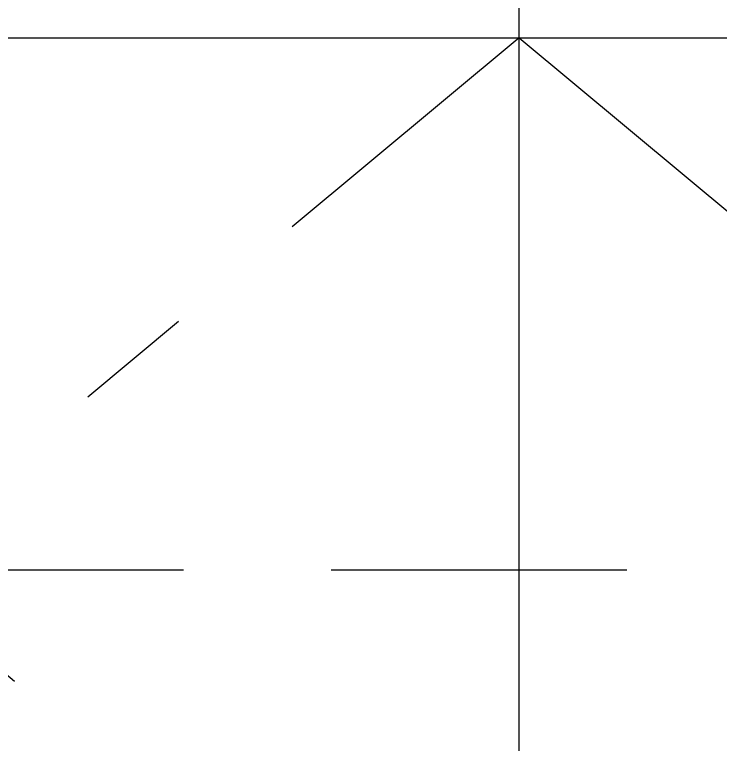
# Model space of a CAD drawing. Extents: x -22909.9 to -22897.8, y -4.7 to 4.1.
# Drawn here: x -22905.865 to -22905.268, y 0.517 to 1.134 of the extents above; entities that cross this region are included whole.
import ezdxf

# ---------------------------------------------------------------- set-up
doc = ezdxf.new("R2010")
doc.units = 0
doc.header["$LTSCALE"] = 0.5
doc.header["$MEASUREMENT"] = 0
doc.linetypes.add('DASHDOT', pattern=[1, 0.5, -0.25, 0, -0.25])
doc.linetypes.add('DASHED', pattern=[0.75, 0.5, -0.25])
doc.layers.add('DIB-018', color=6, linetype='CONTINUOUS')
doc.layers.add('DIB-065', color=4, linetype='CONTINUOUS')

msp = doc.modelspace()

# ---------------------------------------------------------------- linework, layer by layer
at = {"layer": 'DIB-018'}
msp.add_line((-22907.879, 1.11452), (-22900.54231, 1.11452), dxfattribs=at)
at = {"layer": 'DIB-018', "linetype": 'DASHDOT'}
for p, q in [((-22906.51831, 1.11452), (-22905.43831, 0.21452)), ((-22905.43831, 1.11452), (-22906.51831, 0.21452)), ((-22905.43831, 1.11452), (-22904.35831, 0.21452))]:
    msp.add_line(p, q, dxfattribs=at)
at = {"layer": 'DIB-018', "linetype": 'DASHED'}
msp.add_line((-22909.34717, 0.66452), (-22898.03131, 0.66452), dxfattribs=at)
at = {"layer": 'DIB-065'}
msp.add_line((-22905.43831, -0.10048), (-22905.43831, 1.42952), dxfattribs=at)

doc.saveas('drawing.dxf')
